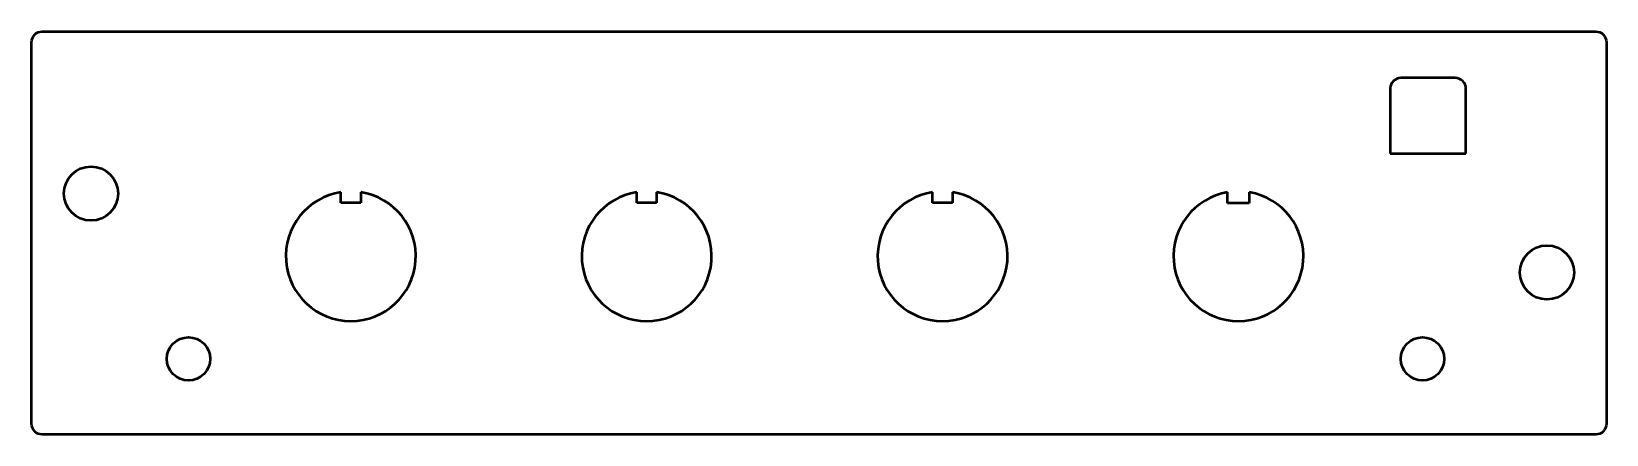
# Model space of a CAD drawing. Header units: millimetres. Extents: x 148 to 293, y 134 to 171.
import ezdxf

# ---------------------------------------------------------------- set-up
doc = ezdxf.new("R2010")
doc.units = ezdxf.units.MM
doc.header["$LTSCALE"] = 0.75
doc.layers.add('Visible', color=7, linetype='Continuous', lineweight=50)

msp = doc.modelspace()

# ---------------------------------------------------------------- linework, layer by layer
at = {"layer": 'Visible'}
for p, q in [((148.669968, 171.110608), (292.169968, 171.110608)), ((147.669968, 134.810608), (147.669968, 170.110608)), ((293.169968, 170.110608), (293.169968, 134.810608)), ((279.179206, 166.806976), (274.179268, 166.806976)), ((273.180244, 165.851164), (273.186418, 159.807327)), ((280.178839, 159.807327), (280.179206, 165.806915)), ((273.186418, 159.807327), (280.178839, 159.807327)), ((176.253302, 155.240172), (176.253302, 156.240172)), ((178.086635, 156.240172), (178.086635, 155.240172)), ((203.586635, 155.240172), (203.586635, 156.240172)), ((205.419968, 156.240172), (205.419968, 155.240172)), ((230.919968, 155.240172), (230.919968, 156.240172)), ((232.753301, 156.240172), (232.753301, 155.240172)), ((258.169968, 155.226688), (258.169968, 156.226688)), ((260.169968, 156.226688), (260.169968, 155.226688)), ((178.086635, 155.240172), (176.253302, 155.240172)), ((205.419968, 155.240172), (203.586635, 155.240172)), ((232.753301, 155.240172), (230.919968, 155.240172)), ((260.169968, 155.226688), (258.169968, 155.226688)), ((292.169968, 133.810608), (148.669968, 133.810608))]:
    msp.add_line(p, q, dxfattribs=at)
for centre, radius in [((153.169968, 156.110608), 2.5), ((287.669968, 148.810608), 2.5), ((162.169968, 140.810608), 2), ((276.169968, 140.810608), 2)]:
    msp.add_circle(centre, radius, dxfattribs=at)
at = {"layer": 'Visible', "extrusion": (0, 0, -1)}
for centre, start, end in [((-148.669968, 170.110608), 0, 90), ((-292.169968, 170.110608), 90, 180), ((-148.669968, 134.810608), 270, 0), ((-292.169968, 134.810608), 180, 270)]:
    msp.add_arc(centre, 1, start, end, dxfattribs=at)
at = {"layer": 'Visible'}
for centre, radius, start, end in [((274.179268, 165.806976), 1, 90, 177.467424), ((279.179206, 165.806976), 1, 359.996496, 90), ((177.169968, 150.310608), 6, 98.787936, 81.212064), ((204.503301, 150.310608), 6, 98.787936, 81.212064), ((231.836635, 150.310608), 6, 98.787936, 81.212064), ((259.169968, 150.310608), 6, 99.594068, 80.405932)]:
    msp.add_arc(centre, radius, start, end, dxfattribs=at)

doc.saveas('drawing.dxf')
